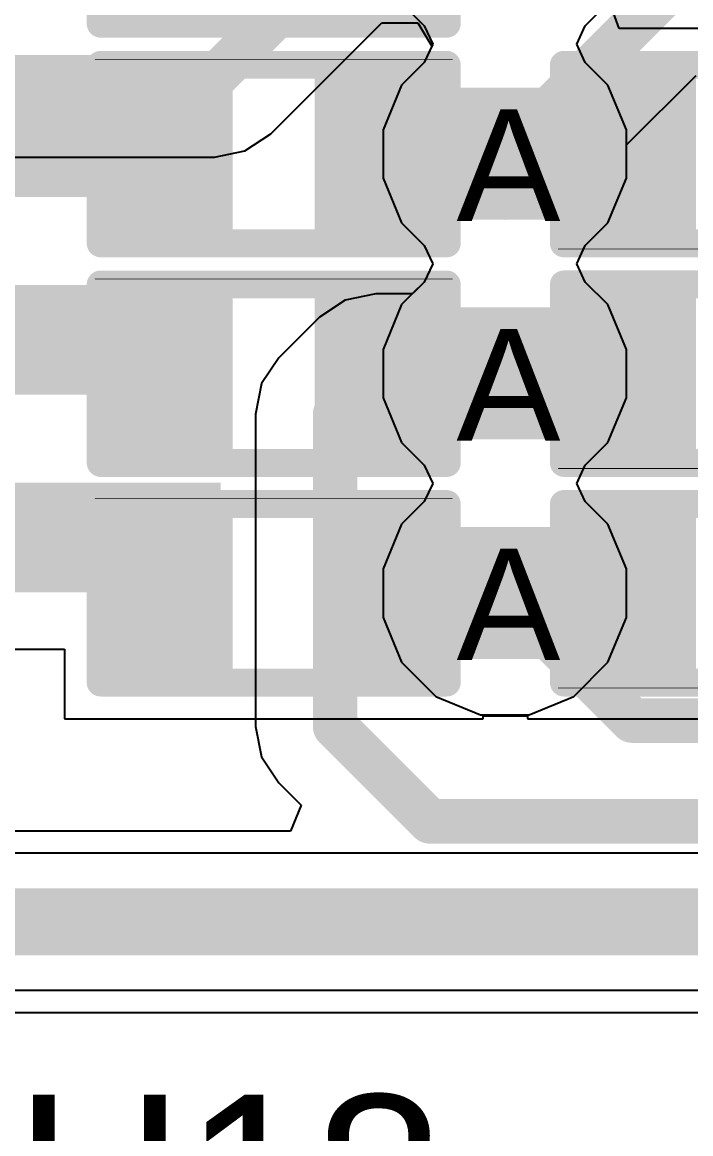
# Model space of a CAD drawing. Header units: inches. Extents: x 0 to 208, y 0 to 213.
# Drawn here: x 0.8439 to 0.9637, y 1.175 to 1.3742 of the extents above; entities that cross this region are included whole.
import ezdxf

# ---------------------------------------------------------------- set-up
doc = ezdxf.new("R2010")
doc.units = ezdxf.units.IN
doc.header["$MEASUREMENT"] = 0
for name, color, linetype in [('Bottom Layer', 5, 'Continuous'), ('Drill Drawing', 1, 'Continuous'), ('L2_GND1', 16, 'Continuous'), ('L3_SIG1', 76, 'Continuous'), ('L4_PWR', 90, 'Continuous'), ('L5_GND2', 156, 'Continuous'), ('L6_SIG2', 130, 'Continuous'), ('L7_GND3', 216, 'Continuous'), ('Top Layer', 1, 'Continuous'), ('Top Overlay', 2, 'Continuous'), ('Top Paste', 8, 'Continuous'), ('Top Solder', 216, 'Continuous'), ('Via Holes', 16, 'Continuous')]:
    doc.layers.add(name, color=color, linetype=linetype)
doc.styles.add('Arial', font='', dxfattribs={"height": 0.2})
doc.styles.get('Arial').set_extended_font_data('Arial')

# ---------------------------------------------------------------- blocks, each defined once
blk = doc.blocks.new('R___0402_124')
at = {"layer": 'Top Layer'}
for points in [[(-0.0275, -0.0125), (-0.0275, 0.0125), (-0.0095, 0.0125), (-0.0095, -0.0125)], [(0.0095, -0.0125), (0.0095, 0.0125), (0.0275, 0.0125), (0.0275, -0.0125)]]:
    blk.add_hatch(color=1, dxfattribs=at).paths.add_polyline_path(points)
at = {"layer": 'Top Paste'}
for points in [[(-0.0275, -0.0125), (-0.0275, 0.0125), (-0.0095, 0.0125), (-0.0095, -0.0125)], [(0.0095, -0.0125), (0.0095, 0.0125), (0.0275, 0.0125), (0.0275, -0.0125)]]:
    blk.add_hatch(color=8, dxfattribs=at).paths.add_polyline_path(points)
at = {"layer": 'Top Solder'}
for points in [[(-0.02967, -0.01466), (-0.02967, 0.01467), (-0.00734, 0.01467), (-0.00734, -0.01466)], [(0.00733, -0.01466), (0.00733, 0.01467), (0.02967, 0.01467), (0.02967, -0.01466)]]:
    blk.add_hatch(color=216, dxfattribs=at).paths.add_polyline_path(points)
at = {"layer": 'Top Overlay'}
for points in [[(-0.031, -0.016, 0.005, 0.005, 0), (-0.031, 0.016, 0.005, 0.005, 0)], [(-0.031, 0.016, 0.005, 0.005, 0), (0.031, 0.016, 0.005, 0.005, 0)], [(0.031, -0.016, 0.005, 0.005, 0), (0.031, 0.016, 0.005, 0.005, 0)], [(-0.031, -0.016, 0.005, 0.005, 0), (0.031, -0.016, 0.005, 0.005, 0)], [(-0.032, -0.017, 0.000127, 0.000127, 0), (0.032, -0.017, 0.000127, 0.000127, 0)]]:
    blk.add_lwpolyline(points, format="xyseb", dxfattribs=at)
for points in [[(-0.03225, 0.016, 0.0025, 0.0025, 1), (-0.02975, 0.016, 0.0025, 0.0025, 1)], [(-0.03225, 0.016, 0.0025, 0.0025, 1), (-0.02975, 0.016, 0.0025, 0.0025, 1)], [(0.02975, 0.016, 0.0025, 0.0025, 1), (0.03225, 0.016, 0.0025, 0.0025, 1)], [(0.02975, 0.016, 0.0025, 0.0025, 1), (0.03225, 0.016, 0.0025, 0.0025, 1)], [(-0.03225, -0.016, 0.0025, 0.0025, 1), (-0.02975, -0.016, 0.0025, 0.0025, 1)], [(-0.03225, -0.016, 0.0025, 0.0025, 1), (-0.02975, -0.016, 0.0025, 0.0025, 1)], [(0.02975, -0.016, 0.0025, 0.0025, 1), (0.03225, -0.016, 0.0025, 0.0025, 1)], [(0.02975, -0.016, 0.0025, 0.0025, 1), (0.03225, -0.016, 0.0025, 0.0025, 1)], [(-0.03203, -0.017, 0.0000635, 0.0000635, 1), (-0.03197, -0.017, 0.0000635, 0.0000635, 1)], [(0.03197, -0.017, 0.0000635, 0.0000635, 1), (0.03203, -0.017, 0.0000635, 0.0000635, 1)]]:
    blk.add_lwpolyline(points, format="xyseb", close=True, dxfattribs=at)
blk = doc.blocks.new('R___0402_125')
at = {"layer": 'Top Layer'}
for points in [[(-0.0275, -0.0125), (-0.0275, 0.0125), (-0.0095, 0.0125), (-0.0095, -0.0125)], [(0.0095, -0.0125), (0.0095, 0.0125), (0.0275, 0.0125), (0.0275, -0.0125)]]:
    blk.add_hatch(color=1, dxfattribs=at).paths.add_polyline_path(points)
at = {"layer": 'Top Paste'}
for points in [[(-0.0275, -0.0125), (-0.0275, 0.0125), (-0.0095, 0.0125), (-0.0095, -0.0125)], [(0.0095, -0.0125), (0.0095, 0.0125), (0.0275, 0.0125), (0.0275, -0.0125)]]:
    blk.add_hatch(color=8, dxfattribs=at).paths.add_polyline_path(points)
at = {"layer": 'Top Solder'}
for points in [[(-0.02967, -0.01466), (-0.02967, 0.01467), (-0.00734, 0.01467), (-0.00734, -0.01466)], [(0.00733, -0.01466), (0.00733, 0.01467), (0.02967, 0.01467), (0.02967, -0.01466)]]:
    blk.add_hatch(color=216, dxfattribs=at).paths.add_polyline_path(points)
at = {"layer": 'Top Overlay'}
for points in [[(-0.031, -0.016, 0.005, 0.005, 0), (-0.031, 0.016, 0.005, 0.005, 0)], [(-0.031, 0.016, 0.005, 0.005, 0), (0.031, 0.016, 0.005, 0.005, 0)], [(0.031, -0.016, 0.005, 0.005, 0), (0.031, 0.016, 0.005, 0.005, 0)], [(-0.031, -0.016, 0.005, 0.005, 0), (0.031, -0.016, 0.005, 0.005, 0)], [(-0.032, -0.017, 0.000127, 0.000127, 0), (0.032, -0.017, 0.000127, 0.000127, 0)]]:
    blk.add_lwpolyline(points, format="xyseb", dxfattribs=at)
for points in [[(-0.03225, 0.016, 0.0025, 0.0025, 1), (-0.02975, 0.016, 0.0025, 0.0025, 1)], [(-0.03225, 0.016, 0.0025, 0.0025, 1), (-0.02975, 0.016, 0.0025, 0.0025, 1)], [(0.02975, 0.016, 0.0025, 0.0025, 1), (0.03225, 0.016, 0.0025, 0.0025, 1)], [(0.02975, 0.016, 0.0025, 0.0025, 1), (0.03225, 0.016, 0.0025, 0.0025, 1)], [(-0.03225, -0.016, 0.0025, 0.0025, 1), (-0.02975, -0.016, 0.0025, 0.0025, 1)], [(-0.03225, -0.016, 0.0025, 0.0025, 1), (-0.02975, -0.016, 0.0025, 0.0025, 1)], [(0.02975, -0.016, 0.0025, 0.0025, 1), (0.03225, -0.016, 0.0025, 0.0025, 1)], [(0.02975, -0.016, 0.0025, 0.0025, 1), (0.03225, -0.016, 0.0025, 0.0025, 1)], [(-0.03203, -0.017, 0.0000635, 0.0000635, 1), (-0.03197, -0.017, 0.0000635, 0.0000635, 1)], [(0.03197, -0.017, 0.0000635, 0.0000635, 1), (0.03203, -0.017, 0.0000635, 0.0000635, 1)]]:
    blk.add_lwpolyline(points, format="xyseb", close=True, dxfattribs=at)
blk = doc.blocks.new('R___0402_126')
at = {"layer": 'Top Layer'}
for points in [[(-0.0275, -0.0125), (-0.0275, 0.0125), (-0.0095, 0.0125), (-0.0095, -0.0125)], [(0.0095, -0.0125), (0.0095, 0.0125), (0.0275, 0.0125), (0.0275, -0.0125)]]:
    blk.add_hatch(color=1, dxfattribs=at).paths.add_polyline_path(points)
at = {"layer": 'Top Paste'}
for points in [[(-0.0275, -0.0125), (-0.0275, 0.0125), (-0.0095, 0.0125), (-0.0095, -0.0125)], [(0.0095, -0.0125), (0.0095, 0.0125), (0.0275, 0.0125), (0.0275, -0.0125)]]:
    blk.add_hatch(color=8, dxfattribs=at).paths.add_polyline_path(points)
at = {"layer": 'Top Solder'}
for points in [[(-0.02967, -0.01466), (-0.02967, 0.01467), (-0.00734, 0.01467), (-0.00734, -0.01466)], [(0.00733, -0.01466), (0.00733, 0.01467), (0.02967, 0.01467), (0.02967, -0.01466)]]:
    blk.add_hatch(color=216, dxfattribs=at).paths.add_polyline_path(points)
at = {"layer": 'Top Overlay'}
for points in [[(-0.031, -0.016, 0.005, 0.005, 0), (-0.031, 0.016, 0.005, 0.005, 0)], [(-0.031, 0.016, 0.005, 0.005, 0), (0.031, 0.016, 0.005, 0.005, 0)], [(0.031, -0.016, 0.005, 0.005, 0), (0.031, 0.016, 0.005, 0.005, 0)], [(-0.031, -0.016, 0.005, 0.005, 0), (0.031, -0.016, 0.005, 0.005, 0)], [(-0.032, -0.017, 0.000127, 0.000127, 0), (0.032, -0.017, 0.000127, 0.000127, 0)]]:
    blk.add_lwpolyline(points, format="xyseb", dxfattribs=at)
for points in [[(-0.03225, 0.016, 0.0025, 0.0025, 1), (-0.02975, 0.016, 0.0025, 0.0025, 1)], [(-0.03225, 0.016, 0.0025, 0.0025, 1), (-0.02975, 0.016, 0.0025, 0.0025, 1)], [(0.02975, 0.016, 0.0025, 0.0025, 1), (0.03225, 0.016, 0.0025, 0.0025, 1)], [(0.02975, 0.016, 0.0025, 0.0025, 1), (0.03225, 0.016, 0.0025, 0.0025, 1)], [(-0.03225, -0.016, 0.0025, 0.0025, 1), (-0.02975, -0.016, 0.0025, 0.0025, 1)], [(-0.03225, -0.016, 0.0025, 0.0025, 1), (-0.02975, -0.016, 0.0025, 0.0025, 1)], [(0.02975, -0.016, 0.0025, 0.0025, 1), (0.03225, -0.016, 0.0025, 0.0025, 1)], [(0.02975, -0.016, 0.0025, 0.0025, 1), (0.03225, -0.016, 0.0025, 0.0025, 1)], [(-0.03203, -0.017, 0.0000635, 0.0000635, 1), (-0.03197, -0.017, 0.0000635, 0.0000635, 1)], [(0.03197, -0.017, 0.0000635, 0.0000635, 1), (0.03203, -0.017, 0.0000635, 0.0000635, 1)]]:
    blk.add_lwpolyline(points, format="xyseb", close=True, dxfattribs=at)
blk = doc.blocks.new('RES_0402_465')
at = {"layer": 'Top Layer'}
for points in [[(-0.0275, -0.0125), (-0.0275, 0.0125), (-0.0095, 0.0125), (-0.0095, -0.0125)], [(0.0095, -0.0125), (0.0095, 0.0125), (0.0275, 0.0125), (0.0275, -0.0125)]]:
    blk.add_hatch(color=1, dxfattribs=at).paths.add_polyline_path(points)
at = {"layer": 'Top Paste'}
for points in [[(-0.0275, -0.0125), (-0.0275, 0.0125), (-0.0095, 0.0125), (-0.0095, -0.0125)], [(0.0095, -0.0125), (0.0095, 0.0125), (0.0275, 0.0125), (0.0275, -0.0125)]]:
    blk.add_hatch(color=8, dxfattribs=at).paths.add_polyline_path(points)
at = {"layer": 'Top Solder'}
for points in [[(-0.02967, -0.01467), (-0.02967, 0.01466), (-0.00733, 0.01466), (-0.00733, -0.01467)], [(0.00733, -0.01467), (0.00733, 0.01466), (0.02967, 0.01466), (0.02967, -0.01467)]]:
    blk.add_hatch(color=216, dxfattribs=at).paths.add_polyline_path(points)
at = {"layer": 'Top Overlay'}
for points in [[(0.031, 0.016, 0.005, 0.005, 0), (-0.031, 0.016, 0.005, 0.005, 0)], [(-0.031, 0.016, 0.005, 0.005, 0), (-0.031, -0.016, 0.005, 0.005, 0)], [(0.031, 0.016, 0.005, 0.005, 0), (0.031, -0.016, 0.005, 0.005, 0)], [(0.031, -0.016, 0.005, 0.005, 0), (-0.031, -0.016, 0.005, 0.005, 0)], [(0.032, -0.017, 0.000127, 0.000127, 0), (-0.032, -0.017, 0.000127, 0.000127, 0)]]:
    blk.add_lwpolyline(points, format="xyseb", dxfattribs=at)
for points in [[(-0.03225, 0.016, 0.0025, 0.0025, 1), (-0.02975, 0.016, 0.0025, 0.0025, 1)], [(-0.03225, 0.016, 0.0025, 0.0025, 1), (-0.02975, 0.016, 0.0025, 0.0025, 1)], [(0.02975, 0.016, 0.0025, 0.0025, 1), (0.03225, 0.016, 0.0025, 0.0025, 1)], [(0.02975, 0.016, 0.0025, 0.0025, 1), (0.03225, 0.016, 0.0025, 0.0025, 1)], [(-0.03225, -0.016, 0.0025, 0.0025, 1), (-0.02975, -0.016, 0.0025, 0.0025, 1)], [(-0.03225, -0.016, 0.0025, 0.0025, 1), (-0.02975, -0.016, 0.0025, 0.0025, 1)], [(0.02975, -0.016, 0.0025, 0.0025, 1), (0.03225, -0.016, 0.0025, 0.0025, 1)], [(0.02975, -0.016, 0.0025, 0.0025, 1), (0.03225, -0.016, 0.0025, 0.0025, 1)], [(-0.03203, -0.017, 0.0000635, 0.0000635, 1), (-0.03197, -0.017, 0.0000635, 0.0000635, 1)], [(0.03197, -0.017, 0.0000635, 0.0000635, 1), (0.03203, -0.017, 0.0000635, 0.0000635, 1)]]:
    blk.add_lwpolyline(points, format="xyseb", close=True, dxfattribs=at)
blk = doc.blocks.new('RES_0402_466')
at = {"layer": 'Top Layer'}
for points in [[(-0.0275, -0.0125), (-0.0275, 0.0125), (-0.0095, 0.0125), (-0.0095, -0.0125)], [(0.0095, -0.0125), (0.0095, 0.0125), (0.0275, 0.0125), (0.0275, -0.0125)]]:
    blk.add_hatch(color=1, dxfattribs=at).paths.add_polyline_path(points)
at = {"layer": 'Top Paste'}
for points in [[(-0.0275, -0.0125), (-0.0275, 0.0125), (-0.0095, 0.0125), (-0.0095, -0.0125)], [(0.0095, -0.0125), (0.0095, 0.0125), (0.0275, 0.0125), (0.0275, -0.0125)]]:
    blk.add_hatch(color=8, dxfattribs=at).paths.add_polyline_path(points)
at = {"layer": 'Top Solder'}
for points in [[(-0.02967, -0.01466), (-0.02967, 0.01467), (-0.00733, 0.01467), (-0.00733, -0.01466)], [(0.00733, -0.01466), (0.00733, 0.01467), (0.02967, 0.01467), (0.02967, -0.01466)]]:
    blk.add_hatch(color=216, dxfattribs=at).paths.add_polyline_path(points)
at = {"layer": 'Top Overlay'}
for points in [[(0.031, 0.016, 0.005, 0.005, 0), (-0.031, 0.016, 0.005, 0.005, 0)], [(-0.031, 0.016, 0.005, 0.005, 0), (-0.031, -0.016, 0.005, 0.005, 0)], [(0.031, 0.016, 0.005, 0.005, 0), (0.031, -0.016, 0.005, 0.005, 0)], [(0.031, -0.016, 0.005, 0.005, 0), (-0.031, -0.016, 0.005, 0.005, 0)], [(0.032, -0.017, 0.000127, 0.000127, 0), (-0.032, -0.017, 0.000127, 0.000127, 0)]]:
    blk.add_lwpolyline(points, format="xyseb", dxfattribs=at)
for points in [[(-0.03225, 0.016, 0.0025, 0.0025, 1), (-0.02975, 0.016, 0.0025, 0.0025, 1)], [(-0.03225, 0.016, 0.0025, 0.0025, 1), (-0.02975, 0.016, 0.0025, 0.0025, 1)], [(0.02975, 0.016, 0.0025, 0.0025, 1), (0.03225, 0.016, 0.0025, 0.0025, 1)], [(0.02975, 0.016, 0.0025, 0.0025, 1), (0.03225, 0.016, 0.0025, 0.0025, 1)], [(-0.03225, -0.016, 0.0025, 0.0025, 1), (-0.02975, -0.016, 0.0025, 0.0025, 1)], [(-0.03225, -0.016, 0.0025, 0.0025, 1), (-0.02975, -0.016, 0.0025, 0.0025, 1)], [(0.02975, -0.016, 0.0025, 0.0025, 1), (0.03225, -0.016, 0.0025, 0.0025, 1)], [(0.02975, -0.016, 0.0025, 0.0025, 1), (0.03225, -0.016, 0.0025, 0.0025, 1)], [(-0.03203, -0.017, 0.0000635, 0.0000635, 1), (-0.03197, -0.017, 0.0000635, 0.0000635, 1)], [(0.03197, -0.017, 0.0000635, 0.0000635, 1), (0.03203, -0.017, 0.0000635, 0.0000635, 1)]]:
    blk.add_lwpolyline(points, format="xyseb", close=True, dxfattribs=at)
blk = doc.blocks.new('RES_0402_467')
at = {"layer": 'Top Layer'}
for points in [[(-0.0275, -0.0125), (-0.0275, 0.0125), (-0.0095, 0.0125), (-0.0095, -0.0125)], [(0.0095, -0.0125), (0.0095, 0.0125), (0.0275, 0.0125), (0.0275, -0.0125)]]:
    blk.add_hatch(color=1, dxfattribs=at).paths.add_polyline_path(points)
at = {"layer": 'Top Paste'}
for points in [[(-0.0275, -0.0125), (-0.0275, 0.0125), (-0.0095, 0.0125), (-0.0095, -0.0125)], [(0.0095, -0.0125), (0.0095, 0.0125), (0.0275, 0.0125), (0.0275, -0.0125)]]:
    blk.add_hatch(color=8, dxfattribs=at).paths.add_polyline_path(points)
at = {"layer": 'Top Solder'}
for points in [[(-0.02967, -0.01467), (-0.02967, 0.01466), (-0.00733, 0.01466), (-0.00733, -0.01467)], [(0.00733, -0.01467), (0.00733, 0.01466), (0.02967, 0.01466), (0.02967, -0.01467)]]:
    blk.add_hatch(color=216, dxfattribs=at).paths.add_polyline_path(points)
at = {"layer": 'Top Overlay'}
for points in [[(-0.031, 0.016, 0.005, 0.005, 0), (-0.031, -0.016, 0.005, 0.005, 0)], [(0.031, 0.016, 0.005, 0.005, 0), (-0.031, 0.016, 0.005, 0.005, 0)], [(0.031, 0.016, 0.005, 0.005, 0), (0.031, -0.016, 0.005, 0.005, 0)], [(0.031, -0.016, 0.005, 0.005, 0), (-0.031, -0.016, 0.005, 0.005, 0)], [(0.032, -0.017, 0.000127, 0.000127, 0), (-0.032, -0.017, 0.000127, 0.000127, 0)]]:
    blk.add_lwpolyline(points, format="xyseb", dxfattribs=at)
for points in [[(-0.03225, 0.016, 0.0025, 0.0025, 1), (-0.02975, 0.016, 0.0025, 0.0025, 1)], [(-0.03225, 0.016, 0.0025, 0.0025, 1), (-0.02975, 0.016, 0.0025, 0.0025, 1)], [(0.02975, 0.016, 0.0025, 0.0025, 1), (0.03225, 0.016, 0.0025, 0.0025, 1)], [(0.02975, 0.016, 0.0025, 0.0025, 1), (0.03225, 0.016, 0.0025, 0.0025, 1)], [(-0.03225, -0.016, 0.0025, 0.0025, 1), (-0.02975, -0.016, 0.0025, 0.0025, 1)], [(-0.03225, -0.016, 0.0025, 0.0025, 1), (-0.02975, -0.016, 0.0025, 0.0025, 1)], [(0.02975, -0.016, 0.0025, 0.0025, 1), (0.03225, -0.016, 0.0025, 0.0025, 1)], [(0.02975, -0.016, 0.0025, 0.0025, 1), (0.03225, -0.016, 0.0025, 0.0025, 1)], [(-0.03203, -0.017, 0.0000635, 0.0000635, 1), (-0.03197, -0.017, 0.0000635, 0.0000635, 1)], [(0.03197, -0.017, 0.0000635, 0.0000635, 1), (0.03203, -0.017, 0.0000635, 0.0000635, 1)]]:
    blk.add_lwpolyline(points, format="xyseb", close=True, dxfattribs=at)
blk = doc.blocks.new('RES_0402_468')
at = {"layer": 'Top Layer'}
for points in [[(-0.0275, -0.0125), (-0.0275, 0.0125), (-0.0095, 0.0125), (-0.0095, -0.0125)], [(0.0095, -0.0125), (0.0095, 0.0125), (0.0275, 0.0125), (0.0275, -0.0125)]]:
    blk.add_hatch(color=1, dxfattribs=at).paths.add_polyline_path(points)
at = {"layer": 'Top Paste'}
for points in [[(-0.0275, -0.0125), (-0.0275, 0.0125), (-0.0095, 0.0125), (-0.0095, -0.0125)], [(0.0095, -0.0125), (0.0095, 0.0125), (0.0275, 0.0125), (0.0275, -0.0125)]]:
    blk.add_hatch(color=8, dxfattribs=at).paths.add_polyline_path(points)
at = {"layer": 'Top Solder'}
for points in [[(-0.02967, -0.01467), (-0.02967, 0.01466), (-0.00733, 0.01466), (-0.00733, -0.01467)], [(0.00733, -0.01467), (0.00733, 0.01466), (0.02967, 0.01466), (0.02967, -0.01467)]]:
    blk.add_hatch(color=216, dxfattribs=at).paths.add_polyline_path(points)
at = {"layer": 'Top Overlay'}
for points in [[(0.031, 0.016, 0.005, 0.005, 0), (-0.031, 0.016, 0.005, 0.005, 0)], [(-0.031, 0.016, 0.005, 0.005, 0), (-0.031, -0.016, 0.005, 0.005, 0)], [(0.031, 0.016, 0.005, 0.005, 0), (0.031, -0.016, 0.005, 0.005, 0)], [(0.031, -0.016, 0.005, 0.005, 0), (-0.031, -0.016, 0.005, 0.005, 0)], [(0.032, -0.017, 0.000127, 0.000127, 0), (-0.032, -0.017, 0.000127, 0.000127, 0)]]:
    blk.add_lwpolyline(points, format="xyseb", dxfattribs=at)
for points in [[(-0.03225, 0.016, 0.0025, 0.0025, 1), (-0.02975, 0.016, 0.0025, 0.0025, 1)], [(-0.03225, 0.016, 0.0025, 0.0025, 1), (-0.02975, 0.016, 0.0025, 0.0025, 1)], [(0.02975, 0.016, 0.0025, 0.0025, 1), (0.03225, 0.016, 0.0025, 0.0025, 1)], [(0.02975, 0.016, 0.0025, 0.0025, 1), (0.03225, 0.016, 0.0025, 0.0025, 1)], [(-0.03225, -0.016, 0.0025, 0.0025, 1), (-0.02975, -0.016, 0.0025, 0.0025, 1)], [(-0.03225, -0.016, 0.0025, 0.0025, 1), (-0.02975, -0.016, 0.0025, 0.0025, 1)], [(0.02975, -0.016, 0.0025, 0.0025, 1), (0.03225, -0.016, 0.0025, 0.0025, 1)], [(0.02975, -0.016, 0.0025, 0.0025, 1), (0.03225, -0.016, 0.0025, 0.0025, 1)], [(-0.03203, -0.017, 0.0000635, 0.0000635, 1), (-0.03197, -0.017, 0.0000635, 0.0000635, 1)], [(0.03197, -0.017, 0.0000635, 0.0000635, 1), (0.03203, -0.017, 0.0000635, 0.0000635, 1)]]:
    blk.add_lwpolyline(points, format="xyseb", close=True, dxfattribs=at)

msp = doc.modelspace()

# ---------------------------------------------------------------- hatches: boundary and pattern name
at = {"layer": 'Bottom Layer'}
h = msp.add_hatch(color=5, dxfattribs=at)
edge = h.paths.add_edge_path()
edge.add_arc((0.93039, 1.35063), 0.01181, 0, 360)
h = msp.add_hatch(color=5, dxfattribs=at)
edge = h.paths.add_edge_path()
edge.add_arc((0.93039, 1.31127), 0.01181, 0, 360)
h = msp.add_hatch(color=5, dxfattribs=at)
edge = h.paths.add_edge_path()
edge.add_arc((0.93039, 1.2719), 0.01181, 0, 360)
at = {"layer": 'L2_GND1'}
h = msp.add_hatch(color=16, dxfattribs=at)
edge = h.paths.add_edge_path()
edge.add_arc((0.93039, 1.35063), 0.01181, 0, 360)
h = msp.add_hatch(color=16, dxfattribs=at)
edge = h.paths.add_edge_path()
edge.add_arc((0.93039, 1.31127), 0.01181, 0, 360)
h = msp.add_hatch(color=16, dxfattribs=at)
edge = h.paths.add_edge_path()
edge.add_arc((0.93039, 1.2719), 0.01181, 0, 360)
at = {"layer": 'L3_SIG1'}
h = msp.add_hatch(color=76, dxfattribs=at)
edge = h.paths.add_edge_path()
edge.add_arc((0.93039, 1.35063), 0.01181, 0, 360)
h = msp.add_hatch(color=76, dxfattribs=at)
edge = h.paths.add_edge_path()
edge.add_arc((0.93039, 1.31127), 0.01181, 0, 360)
h = msp.add_hatch(color=76, dxfattribs=at)
edge = h.paths.add_edge_path()
edge.add_arc((0.93039, 1.2719), 0.01181, 0, 360)
at = {"layer": 'L4_PWR'}
h = msp.add_hatch(color=90, dxfattribs=at)
edge = h.paths.add_edge_path()
edge.add_arc((0.93039, 1.35063), 0.01181, 0, 360)
h = msp.add_hatch(color=90, dxfattribs=at)
edge = h.paths.add_edge_path()
edge.add_arc((0.93039, 1.31127), 0.01181, 0, 360)
h = msp.add_hatch(color=90, dxfattribs=at)
edge = h.paths.add_edge_path()
edge.add_arc((0.93039, 1.2719), 0.01181, 0, 360)
at = {"layer": 'L5_GND2'}
h = msp.add_hatch(color=156, dxfattribs=at)
edge = h.paths.add_edge_path()
edge.add_arc((0.93039, 1.35063), 0.01181, 0, 360)
h = msp.add_hatch(color=156, dxfattribs=at)
edge = h.paths.add_edge_path()
edge.add_arc((0.93039, 1.31127), 0.01181, 0, 360)
h = msp.add_hatch(color=156, dxfattribs=at)
edge = h.paths.add_edge_path()
edge.add_arc((0.93039, 1.2719), 0.01181, 0, 360)
at = {"layer": 'L6_SIG2'}
h = msp.add_hatch(color=130, dxfattribs=at)
edge = h.paths.add_edge_path()
edge.add_arc((0.93039, 1.35063), 0.01181, 0, 360)
h = msp.add_hatch(color=130, dxfattribs=at)
edge = h.paths.add_edge_path()
edge.add_arc((0.93039, 1.31127), 0.01181, 0, 360)
h = msp.add_hatch(color=130, dxfattribs=at)
edge = h.paths.add_edge_path()
edge.add_arc((0.93039, 1.2719), 0.01181, 0, 360)
at = {"layer": 'L7_GND3'}
h = msp.add_hatch(color=216, dxfattribs=at)
edge = h.paths.add_edge_path()
edge.add_arc((0.93039, 1.35063), 0.01181, 0, 360)
h = msp.add_hatch(color=216, dxfattribs=at)
edge = h.paths.add_edge_path()
edge.add_arc((0.93039, 1.31127), 0.01181, 0, 360)
h = msp.add_hatch(color=216, dxfattribs=at)
edge = h.paths.add_edge_path()
edge.add_arc((0.93039, 1.2719), 0.01181, 0, 360)
at = {"layer": 'Top Layer'}
for points in [[(0.78626, 1.3429), (0.87949, 1.3429), (0.87949, 1.36259), (0.78626, 1.36259)], [(0.90749, 1.33884), (0.95348, 1.33884), (0.95348, 1.3625), (0.90749, 1.3625)], [(0.78626, 1.30747), (0.87949, 1.30747), (0.87949, 1.32715), (0.78626, 1.32715)], [(0.90749, 1.29947), (0.95348, 1.29947), (0.95348, 1.32313), (0.90749, 1.32313)], [(0.78626, 1.27204), (0.87949, 1.27204), (0.87949, 1.29172), (0.78626, 1.29172)], [(0.90749, 1.26011), (0.95348, 1.26011), (0.95348, 1.28377), (0.90749, 1.28377)]]:
    msp.add_hatch(color=1, dxfattribs=at).paths.add_polyline_path(points)
h = msp.add_hatch(color=1, dxfattribs=at)
edge = h.paths.add_edge_path()
edge.add_arc((0.93039, 1.35063), 0.01181, 0, 360)
h = msp.add_hatch(color=1, dxfattribs=at)
edge = h.paths.add_edge_path()
edge.add_arc((0.93039, 1.31127), 0.01181, 0, 360)
h = msp.add_hatch(color=1, dxfattribs=at)
edge = h.paths.add_edge_path()
edge.add_arc((0.93039, 1.2719), 0.01181, 0, 360)
at = {"layer": 'Via Holes'}
h = msp.add_hatch(color=7, dxfattribs=at)
edge = h.paths.add_edge_path()
edge.add_arc((0.93039, 1.35063), 0.00591, 0, 360)
h = msp.add_hatch(color=7, dxfattribs=at)
edge = h.paths.add_edge_path()
edge.add_arc((0.93039, 1.31127), 0.00591, 0, 360)
h = msp.add_hatch(color=7, dxfattribs=at)
edge = h.paths.add_edge_path()
edge.add_arc((0.93039, 1.2719), 0.00591, 0, 360)

# ---------------------------------------------------------------- linework, layer by layer
at = {"layer": 'Bottom Layer'}
for p, q in [((0.9119, 1.37764), (0.91596, 1.37358)), ((0.94482, 1.37358), (0.94888, 1.37764)), ((0.91596, 1.37358), (0.91748, 1.37031)), ((0.9433, 1.37031), (0.94482, 1.37358)), ((0.91748, 1.37031), (0.91596, 1.36705)), ((0.94482, 1.36705), (0.9433, 1.37031)), ((0.91596, 1.36705), (0.9119, 1.36299)), ((0.94888, 1.36299), (0.94482, 1.36705)), ((0.9119, 1.36299), (0.90858, 1.35497)), ((0.9522, 1.35497), (0.94888, 1.36299)), ((0.90858, 1.35497), (0.90858, 1.34629)), ((0.9522, 1.34629), (0.9522, 1.35497)), ((0.90858, 1.34629), (0.9119, 1.33828)), ((0.94888, 1.33828), (0.9522, 1.34629)), ((0.9119, 1.33828), (0.91596, 1.33421)), ((0.94482, 1.33421), (0.94888, 1.33828)), ((0.91596, 1.33421), (0.91748, 1.33095)), ((0.9433, 1.33095), (0.94482, 1.33421)), ((0.91748, 1.33095), (0.91596, 1.32768)), ((0.94482, 1.32768), (0.9433, 1.33095)), ((0.91596, 1.32768), (0.9119, 1.32362)), ((0.94888, 1.32362), (0.94482, 1.32768)), ((0.9119, 1.32362), (0.90858, 1.3156)), ((0.9522, 1.3156), (0.94888, 1.32362)), ((0.90858, 1.3156), (0.90858, 1.30693)), ((0.9522, 1.30693), (0.9522, 1.3156)), ((0.90858, 1.30693), (0.9119, 1.29891)), ((0.94888, 1.29891), (0.9522, 1.30693)), ((0.9119, 1.29891), (0.91596, 1.29485)), ((0.94482, 1.29485), (0.94888, 1.29891)), ((0.91596, 1.29485), (0.91748, 1.29158)), ((0.9433, 1.29158), (0.94482, 1.29485)), ((0.91748, 1.29158), (0.91596, 1.28832)), ((0.94482, 1.28832), (0.9433, 1.29158)), ((0.91596, 1.28832), (0.9119, 1.28426)), ((0.94888, 1.28426), (0.94482, 1.28832)), ((0.9119, 1.28426), (0.90858, 1.27624)), ((0.9522, 1.27624), (0.94888, 1.28426)), ((0.90858, 1.27624), (0.90858, 1.26756)), ((0.9522, 1.26756), (0.9522, 1.27624)), ((0.90858, 1.26756), (0.9119, 1.25955)), ((0.94888, 1.25955), (0.9522, 1.26756)), ((0.9119, 1.25955), (0.91803, 1.25341)), ((0.94274, 1.25341), (0.94888, 1.25955)), ((0.91803, 1.25341), (0.92605, 1.25009)), ((0.93473, 1.25009), (0.94274, 1.25341)), ((0.92605, 1.25009), (0.93473, 1.25009))]:
    msp.add_line(p, q, dxfattribs=at)
at = {"layer": 'L2_GND1'}
for p, q in [((0.9119, 1.37764), (0.91596, 1.37358)), ((0.94482, 1.37358), (0.94888, 1.37764)), ((0.91596, 1.37358), (0.91748, 1.37031)), ((0.9433, 1.37031), (0.94482, 1.37358)), ((0.91748, 1.37031), (0.91596, 1.36705)), ((0.94482, 1.36705), (0.9433, 1.37031)), ((0.91596, 1.36705), (0.9119, 1.36299)), ((0.94888, 1.36299), (0.94482, 1.36705)), ((0.9119, 1.36299), (0.90858, 1.35497)), ((0.9522, 1.35497), (0.94888, 1.36299)), ((0.90858, 1.35497), (0.90858, 1.34629)), ((0.9522, 1.34629), (0.9522, 1.35497)), ((0.90858, 1.34629), (0.9119, 1.33828)), ((0.94888, 1.33828), (0.9522, 1.34629)), ((0.9119, 1.33828), (0.91596, 1.33421)), ((0.94482, 1.33421), (0.94888, 1.33828)), ((0.91596, 1.33421), (0.91748, 1.33095)), ((0.9433, 1.33095), (0.94482, 1.33421)), ((0.91748, 1.33095), (0.91596, 1.32768)), ((0.94482, 1.32768), (0.9433, 1.33095)), ((0.91596, 1.32768), (0.9119, 1.32362)), ((0.94888, 1.32362), (0.94482, 1.32768)), ((0.9119, 1.32362), (0.90858, 1.3156)), ((0.9522, 1.3156), (0.94888, 1.32362)), ((0.90858, 1.3156), (0.90858, 1.30693)), ((0.9522, 1.30693), (0.9522, 1.3156)), ((0.90858, 1.30693), (0.9119, 1.29891)), ((0.94888, 1.29891), (0.9522, 1.30693)), ((0.9119, 1.29891), (0.91596, 1.29485)), ((0.94482, 1.29485), (0.94888, 1.29891)), ((0.91596, 1.29485), (0.91748, 1.29158)), ((0.9433, 1.29158), (0.94482, 1.29485)), ((0.91748, 1.29158), (0.91596, 1.28832)), ((0.94482, 1.28832), (0.9433, 1.29158)), ((0.91596, 1.28832), (0.9119, 1.28426)), ((0.94888, 1.28426), (0.94482, 1.28832)), ((0.9119, 1.28426), (0.90858, 1.27624)), ((0.9522, 1.27624), (0.94888, 1.28426)), ((0.90858, 1.27624), (0.90858, 1.26756)), ((0.9522, 1.26756), (0.9522, 1.27624)), ((0.90858, 1.26756), (0.9119, 1.25955)), ((0.94888, 1.25955), (0.9522, 1.26756)), ((0.9119, 1.25955), (0.91803, 1.25341)), ((0.94274, 1.25341), (0.94888, 1.25955)), ((0.91803, 1.25341), (0.92605, 1.25009)), ((0.93473, 1.25009), (0.94274, 1.25341)), ((0.92605, 1.25009), (0.93473, 1.25009))]:
    msp.add_line(p, q, dxfattribs=at)
at = {"layer": 'L3_SIG1'}
for p, q in [((0.88845, 1.35426), (0.90834, 1.37416)), ((0.90834, 1.37416), (0.91482, 1.37414)), ((0.91482, 1.37414), (0.9173, 1.36993)), ((0.9173, 1.36993), (0.91596, 1.36705)), ((0.91596, 1.36705), (0.9119, 1.36299)), ((0.9119, 1.36299), (0.90858, 1.35497)), ((0.9522, 1.35225), (0.96467, 1.36472)), ((0.90858, 1.35497), (0.90858, 1.34629)), ((0.88382, 1.35117), (0.88845, 1.35426)), ((0.87836, 1.35008), (0.88382, 1.35117)), ((0.9522, 1.34629), (0.9522, 1.35225)), ((0.70029, 1.35008), (0.87836, 1.35008)), ((0.87836, 1.35008), (0.87836, 1.35008)), ((0.90858, 1.34629), (0.9119, 1.33828)), ((0.94888, 1.33828), (0.9522, 1.34629)), ((0.9119, 1.33828), (0.91596, 1.33421)), ((0.94482, 1.33421), (0.94888, 1.33828)), ((0.91596, 1.33421), (0.91748, 1.33095)), ((0.9433, 1.33095), (0.94482, 1.33421)), ((0.91748, 1.33095), (0.91596, 1.32768)), ((0.94482, 1.32768), (0.9433, 1.33095)), ((0.91596, 1.32768), (0.9119, 1.32362)), ((0.94888, 1.32362), (0.94482, 1.32768)), ((0.9119, 1.32362), (0.90858, 1.3156)), ((0.9522, 1.3156), (0.94888, 1.32362)), ((0.90858, 1.3156), (0.90858, 1.30693)), ((0.9522, 1.30693), (0.9522, 1.3156)), ((0.90858, 1.30693), (0.9119, 1.29891)), ((0.94888, 1.29891), (0.9522, 1.30693)), ((0.9119, 1.29891), (0.91596, 1.29485)), ((0.94482, 1.29485), (0.94888, 1.29891)), ((0.91596, 1.29485), (0.91748, 1.29158)), ((0.9433, 1.29158), (0.94482, 1.29485)), ((0.91748, 1.29158), (0.91596, 1.28832)), ((0.94482, 1.28832), (0.9433, 1.29158)), ((0.91596, 1.28832), (0.9119, 1.28426)), ((0.94888, 1.28426), (0.94482, 1.28832)), ((0.9119, 1.28426), (0.90858, 1.27624)), ((0.9522, 1.27624), (0.94888, 1.28426)), ((0.90858, 1.27624), (0.90858, 1.26756)), ((0.9522, 1.26756), (0.9522, 1.27624)), ((0.90858, 1.26756), (0.9119, 1.25955)), ((0.94888, 1.25955), (0.9522, 1.26756)), ((0.9119, 1.25955), (0.91803, 1.25341)), ((0.94274, 1.25341), (0.94888, 1.25955)), ((0.91803, 1.25341), (0.92605, 1.25009)), ((0.93473, 1.25009), (0.94274, 1.25341)), ((0.92605, 1.25009), (0.93473, 1.25009)), ((1.0961, 1.22529), (0.79102, 1.22529)), ((0.79083, 1.19674), (1.10201, 1.19674))]:
    msp.add_line(p, q, dxfattribs=at)
for points in [[(0.87836, 1.36436, 0.008, 0.008, 0), (0.903, 1.389, 0.008, 0.008, 0)], [(0.93039, 1.35063, 0.008, 0.008, 0), (0.95876, 1.379, 0.008, 0.008, 0)], [(0.68372, 1.36436, 0.008, 0.008, 0), (0.87836, 1.36436, 0.008, 0.008, 0)], [(0.77426, 1.21101, 0.008, 0.008, 0), (1.10201, 1.21101, 0.008, 0.008, 0)]]:
    msp.add_lwpolyline(points, format="xyseb", dxfattribs=at)
for points in [[(0.87636, 1.36436, 0.004, 0.004, 1), (0.88036, 1.36436, 0.004, 0.004, 1)], [(0.87636, 1.36436, 0.004, 0.004, 1), (0.88036, 1.36436, 0.004, 0.004, 1)], [(0.92839, 1.35063, 0.004, 0.004, 1), (0.93239, 1.35063, 0.004, 0.004, 1)]]:
    msp.add_lwpolyline(points, format="xyseb", close=True, dxfattribs=at)
at = {"layer": 'L5_GND2'}
for p, q in [((0.9119, 1.37764), (0.91596, 1.37358)), ((0.94482, 1.37358), (0.94888, 1.37764)), ((0.91596, 1.37358), (0.91748, 1.37031)), ((0.9433, 1.37031), (0.94482, 1.37358)), ((0.91748, 1.37031), (0.91596, 1.36705)), ((0.94482, 1.36705), (0.9433, 1.37031)), ((0.91596, 1.36705), (0.9119, 1.36299)), ((0.94888, 1.36299), (0.94482, 1.36705)), ((0.9119, 1.36299), (0.90858, 1.35497)), ((0.9522, 1.35497), (0.94888, 1.36299)), ((0.90858, 1.35497), (0.90858, 1.34629)), ((0.9522, 1.34629), (0.9522, 1.35497)), ((0.90858, 1.34629), (0.9119, 1.33828)), ((0.94888, 1.33828), (0.9522, 1.34629)), ((0.9119, 1.33828), (0.91596, 1.33421)), ((0.94482, 1.33421), (0.94888, 1.33828)), ((0.91596, 1.33421), (0.91748, 1.33095)), ((0.9433, 1.33095), (0.94482, 1.33421)), ((0.91748, 1.33095), (0.91596, 1.32768)), ((0.94482, 1.32768), (0.9433, 1.33095)), ((0.91596, 1.32768), (0.9119, 1.32362)), ((0.94888, 1.32362), (0.94482, 1.32768)), ((0.9119, 1.32362), (0.90858, 1.3156)), ((0.9522, 1.3156), (0.94888, 1.32362)), ((0.90858, 1.3156), (0.90858, 1.30693)), ((0.9522, 1.30693), (0.9522, 1.3156)), ((0.90858, 1.30693), (0.9119, 1.29891)), ((0.94888, 1.29891), (0.9522, 1.30693)), ((0.9119, 1.29891), (0.91596, 1.29485)), ((0.94482, 1.29485), (0.94888, 1.29891)), ((0.91596, 1.29485), (0.91748, 1.29158)), ((0.9433, 1.29158), (0.94482, 1.29485)), ((0.91748, 1.29158), (0.91596, 1.28832)), ((0.94482, 1.28832), (0.9433, 1.29158)), ((0.91596, 1.28832), (0.9119, 1.28426)), ((0.94888, 1.28426), (0.94482, 1.28832)), ((0.9119, 1.28426), (0.90858, 1.27624)), ((0.9522, 1.27624), (0.94888, 1.28426)), ((0.90858, 1.27624), (0.90858, 1.26756)), ((0.9522, 1.26756), (0.9522, 1.27624)), ((0.90858, 1.26756), (0.9119, 1.25955)), ((0.94888, 1.25955), (0.9522, 1.26756)), ((0.9119, 1.25955), (0.91803, 1.25341)), ((0.94274, 1.25341), (0.94888, 1.25955)), ((0.91803, 1.25341), (0.92605, 1.25009)), ((0.93473, 1.25009), (0.94274, 1.25341)), ((0.92605, 1.25009), (0.93473, 1.25009))]:
    msp.add_line(p, q, dxfattribs=at)
at = {"layer": 'L6_SIG2'}
for p, q in [((0.9119, 1.37764), (0.91596, 1.37358)), ((0.91596, 1.37358), (0.91748, 1.37031)), ((0.91748, 1.37031), (0.91596, 1.36705)), ((0.91596, 1.36705), (0.9119, 1.36299)), ((0.9119, 1.36299), (0.90858, 1.35497)), ((0.90858, 1.35497), (0.90858, 1.34629)), ((0.90858, 1.34629), (0.9119, 1.33828)), ((0.9119, 1.33828), (0.91596, 1.33421)), ((0.91596, 1.33421), (0.91748, 1.33095)), ((0.91748, 1.33095), (0.91596, 1.32768)), ((0.91596, 1.32768), (0.91382, 1.32554)), ((0.90727, 1.32554), (0.9018, 1.32445)), ((0.91382, 1.32554), (0.90727, 1.32554)), ((0.90727, 1.32554), (0.90727, 1.32554)), ((0.9018, 1.32445), (0.89717, 1.32136)), ((0.89717, 1.32136), (0.88991, 1.31409)), ((0.89717, 1.32136), (0.89717, 1.32136)), ((0.88991, 1.31409), (0.88681, 1.30946)), ((0.88681, 1.30946), (0.88573, 1.304)), ((0.88573, 1.304), (0.88573, 1.304)), ((0.88573, 1.304), (0.88573, 1.248)), ((0.88573, 1.248), (0.88573, 1.248)), ((0.88573, 1.248), (0.88681, 1.24254)), ((0.88681, 1.24254), (0.88991, 1.23791)), ((0.88991, 1.23791), (0.89392, 1.23389)), ((0.89392, 1.23389), (0.89201, 1.22927)), ((0.89201, 1.22927), (0.81162, 1.22927)), ((0.80571, 1.20073), (1.075, 1.20073))]:
    msp.add_line(p, q, dxfattribs=at)
for points in [[(0.9, 1.304, 0.008, 0.008, 0), (0.90727, 1.31127, 0.008, 0.008, 0)], [(0.90727, 1.31127, 0.008, 0.008, 0), (0.93039, 1.31127, 0.008, 0.008, 0)], [(0.9, 1.248, 0.008, 0.008, 0), (0.9, 1.304, 0.008, 0.008, 0)], [(0.93039, 1.2719, 0.008, 0.008, 0), (0.95322, 1.24907, 0.008, 0.008, 0)], [(0.9, 1.248, 0.008, 0.008, 0), (0.917, 1.231, 0.008, 0.008, 0)], [(0.95322, 1.24907, 0.008, 0.008, 0), (1.06007, 1.24907, 0.008, 0.008, 0)], [(0.917, 1.231, 0.008, 0.008, 0), (1.067, 1.231, 0.008, 0.008, 0)], [(0.80571, 1.215, 0.008, 0.008, 0), (1.075, 1.215, 0.008, 0.008, 0)]]:
    msp.add_lwpolyline(points, format="xyseb", dxfattribs=at)
for points in [[(0.90527, 1.31127, 0.004, 0.004, 1), (0.90927, 1.31127, 0.004, 0.004, 1)], [(0.90527, 1.31127, 0.004, 0.004, 1), (0.90927, 1.31127, 0.004, 0.004, 1)], [(0.92839, 1.31127, 0.004, 0.004, 1), (0.93239, 1.31127, 0.004, 0.004, 1)], [(0.898, 1.304, 0.004, 0.004, 1), (0.902, 1.304, 0.004, 0.004, 1)], [(0.898, 1.304, 0.004, 0.004, 1), (0.902, 1.304, 0.004, 0.004, 1)], [(0.92839, 1.2719, 0.004, 0.004, 1), (0.93239, 1.2719, 0.004, 0.004, 1)], [(0.898, 1.248, 0.004, 0.004, 1), (0.902, 1.248, 0.004, 0.004, 1)], [(0.898, 1.248, 0.004, 0.004, 1), (0.902, 1.248, 0.004, 0.004, 1)], [(0.95122, 1.24907, 0.004, 0.004, 1), (0.95522, 1.24907, 0.004, 0.004, 1)], [(0.95122, 1.24907, 0.004, 0.004, 1), (0.95522, 1.24907, 0.004, 0.004, 1)], [(0.915, 1.231, 0.004, 0.004, 1), (0.919, 1.231, 0.004, 0.004, 1)], [(0.915, 1.231, 0.004, 0.004, 1), (0.919, 1.231, 0.004, 0.004, 1)]]:
    msp.add_lwpolyline(points, format="xyseb", close=True, dxfattribs=at)
at = {"layer": 'L7_GND3'}
for p, q in [((0.9119, 1.37764), (0.91596, 1.37358)), ((0.94482, 1.37358), (0.94888, 1.37764)), ((0.91596, 1.37358), (0.91748, 1.37031)), ((0.9433, 1.37031), (0.94482, 1.37358)), ((0.91748, 1.37031), (0.91596, 1.36705)), ((0.94482, 1.36705), (0.9433, 1.37031)), ((0.91596, 1.36705), (0.9119, 1.36299)), ((0.94888, 1.36299), (0.94482, 1.36705)), ((0.9119, 1.36299), (0.90858, 1.35497)), ((0.9522, 1.35497), (0.94888, 1.36299)), ((0.90858, 1.35497), (0.90858, 1.34629)), ((0.9522, 1.34629), (0.9522, 1.35497)), ((0.90858, 1.34629), (0.9119, 1.33828)), ((0.94888, 1.33828), (0.9522, 1.34629)), ((0.9119, 1.33828), (0.91596, 1.33421)), ((0.94482, 1.33421), (0.94888, 1.33828)), ((0.91596, 1.33421), (0.91748, 1.33095)), ((0.9433, 1.33095), (0.94482, 1.33421)), ((0.91748, 1.33095), (0.91596, 1.32768)), ((0.94482, 1.32768), (0.9433, 1.33095)), ((0.91596, 1.32768), (0.9119, 1.32362)), ((0.94888, 1.32362), (0.94482, 1.32768)), ((0.9119, 1.32362), (0.90858, 1.3156)), ((0.9522, 1.3156), (0.94888, 1.32362)), ((0.90858, 1.3156), (0.90858, 1.30693)), ((0.9522, 1.30693), (0.9522, 1.3156)), ((0.90858, 1.30693), (0.9119, 1.29891)), ((0.94888, 1.29891), (0.9522, 1.30693)), ((0.9119, 1.29891), (0.91596, 1.29485)), ((0.94482, 1.29485), (0.94888, 1.29891)), ((0.91596, 1.29485), (0.91748, 1.29158)), ((0.9433, 1.29158), (0.94482, 1.29485)), ((0.91748, 1.29158), (0.91596, 1.28832)), ((0.94482, 1.28832), (0.9433, 1.29158)), ((0.91596, 1.28832), (0.9119, 1.28426)), ((0.94888, 1.28426), (0.94482, 1.28832)), ((0.9119, 1.28426), (0.90858, 1.27624)), ((0.9522, 1.27624), (0.94888, 1.28426)), ((0.90858, 1.27624), (0.90858, 1.26756)), ((0.9522, 1.26756), (0.9522, 1.27624)), ((0.90858, 1.26756), (0.9119, 1.25955)), ((0.94888, 1.25955), (0.9522, 1.26756)), ((0.9119, 1.25955), (0.91803, 1.25341)), ((0.94274, 1.25341), (0.94888, 1.25955)), ((0.91803, 1.25341), (0.92605, 1.25009)), ((0.93473, 1.25009), (0.94274, 1.25341)), ((0.92605, 1.25009), (0.93473, 1.25009))]:
    msp.add_line(p, q, dxfattribs=at)
at = {"layer": 'Top Layer'}
for p, q in [((0.95088, 1.37311), (0.94907, 1.37811)), ((1.00948, 1.37311), (0.95088, 1.37311)), ((0.84128, 1.26184), (0.85149, 1.26184)), ((0.85149, 1.26184), (0.85149, 1.24938)), ((0.85149, 1.24938), (0.92649, 1.24938)), ((0.92649, 1.24938), (0.92649, 1.24991)), ((0.92649, 1.24991), (0.93448, 1.24991)), ((0.93448, 1.24991), (0.93448, 1.24938)), ((0.93448, 1.24938), (1.00948, 1.24938))]:
    msp.add_line(p, q, dxfattribs=at)

# ---------------------------------------------------------------- block references
at = {"rotation": 180}
for name, p in [('RES_0402_465', (0.88899, 1.38998)), ('RES_0402_466', (0.88899, 1.35061)), ('RES_0402_467', (0.88899, 1.31124)), ('RES_0402_468', (0.88899, 1.27188))]:
    msp.add_blockref(name, p, dxfattribs=at)
for name, p in [('R___0402_124', (0.97198, 1.35061)), ('R___0402_125', (0.97198, 1.31125)), ('R___0402_126', (0.97198, 1.27188))]:
    msp.add_blockref(name, p)

# ---------------------------------------------------------------- texts
at = {"layer": 'Drill Drawing', "style": 'Arial'}
for p in [(0.92173, 1.33863), (0.92173, 1.29927), (0.92173, 1.2599)]:
    msp.add_text('A', height=0.02, dxfattribs=at).set_placement(p)
at = {"layer": 'Top Overlay', "style": 'Arial'}
msp.add_text('U18', height=0.03, dxfattribs=at).set_placement((0.84263, 1.15198))

doc.saveas('drawing.dxf')
